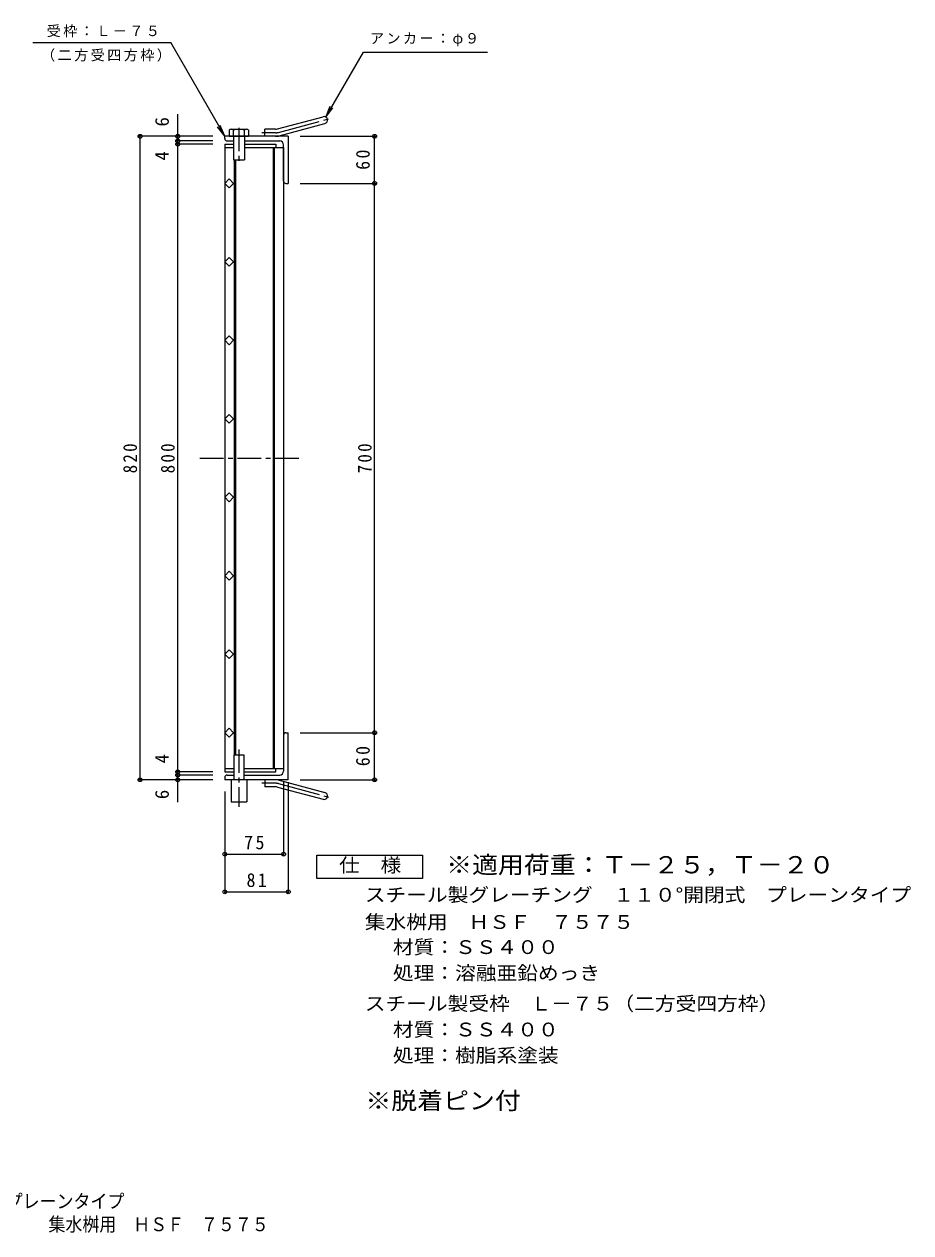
# Model space of a CAD drawing. Units: millimetres, scale not verified. Extents: x -1132 to 1060, y -823 to 794.
# Drawn here: x -70 to 1060, y -823 to 718 of the extents above; entities that cross this region are included whole.
import ezdxf
from ezdxf.enums import TextEntityAlignment as Align

# ---------------------------------------------------------------- set-up
doc = ezdxf.new("R2010")
doc.units = ezdxf.units.MM
doc.header["$LTSCALE"] = 6
doc.header["$PDMODE"] = 32
doc.header["$PDSIZE"] = 4.8
doc.linetypes.add('CHAIN1', pattern=[8, 5, -1, 1, -1])
doc.linetypes.add('CHAIN2', pattern=[12, 9, -1, 1, -1])
for name, color, linetype, lineweight in [('A-1', 2, 'Continuous', 9), ('A-2', 3, 'Continuous', 9), ('A-4', 7, 'Continuous', 9), ('A-5', 7, 'Continuous', 9), ('A-9', 4, 'Continuous', 9), ('F-4_F-4ﾚｲﾔ', 2, 'Continuous', 9)]:
    doc.layers.add(name, color=color, linetype=linetype, lineweight=lineweight)
doc.layers.add('F-5_F-5ﾚｲﾔ', color=2, linetype='Continuous')
doc.styles.add('ＭＳ ゴシック', font='')
doc.styles.get('ＭＳ ゴシック').set_extended_font_data('MS Gothic')

msp = doc.modelspace()

# ---------------------------------------------------------------- linework, layer by layer
at = {"layer": 'A-1'}
for p, q in [((252.767, 583.983), (310.958, 599.575)), ((255.096, 575.29), (313.287, 590.882)), ((266.623, 574.677), (185.623, 574.677)), ((185.623, 571.677), (185.623, 574.677)), ((236.623, 574.677), (236.623, 583.677)), ((250.438, 583.677), (236.623, 583.677)), ((266.623, 574.677), (266.623, 514.677)), ((188.623, 568.677), (196.623, 568.677)), ((210.623, 568.677), (255.623, 568.677)), ((260.623, 517.677), (260.623, 563.677)), ((263.623, 514.677), (266.623, 514.677)), ((260.623, -188.323), (260.623, -234.323)), ((263.623, -185.323), (266.623, -185.323)), ((266.623, -245.323), (266.623, -185.323)), ((185.623, -242.324), (185.623, -245.323)), ((266.623, -245.323), (185.623, -245.323)), ((188.623, -239.323), (197.123, -239.323)), ((210.123, -239.323), (255.623, -239.323)), ((236.623, -245.323), (236.623, -254.324)), ((255.096, -245.937), (313.287, -261.529)), ((250.438, -254.324), (236.623, -254.324)), ((252.767, -254.63), (310.958, -270.222))]:
    msp.add_line(p, q, dxfattribs=at)
at = {"layer": 'A-1', "linetype": 'CHAIN2'}
for p, q in [((253.932, 579.637), (319.098, 597.098)), ((250.438, 579.177), (232.818, 579.177)), ((250.438, -249.823), (232.818, -249.823)), ((253.932, -250.283), (319.098, -267.745))]:
    msp.add_line(p, q, dxfattribs=at)
at = {"layer": 'A-1'}
for centre, radius, start, end in [((312.123, 595.229), 4.5, 285.00014, 104.99991), ((188.623, 571.677), 3, 180, 270), ((250.438, 592.677), 9, 270, 285.00002), ((250.438, 592.677), 18, 270, 285), ((255.623, 563.677), 5, 0, 90), ((263.623, 517.677), 3, 180, 270), ((263.623, -188.323), 3, 90, 180), ((188.623, -242.324), 3, 90, 180), ((250.438, -263.324), 18, 74.99998, 89.99998), ((255.623, -234.323), 5, 270, 0), ((250.438, -263.324), 9, 74.99998, 90), ((312.123, -265.876), 4.5, 255.00008, 74.99986)]:
    msp.add_arc(centre, radius, start, end, dxfattribs=at)
at = {"layer": 'A-1', "linetype": 'CHAIN2'}
for centre, start, end in [((250.438, 592.677), 270, 284.99995), ((250.438, -263.323), 75.00005, 90)]:
    msp.add_arc(centre, 13.5, start, end, dxfattribs=at)
at = {"layer": 'A-2'}
for p, q in [((185.623, 564.676), (185.623, -235.324)), ((185.623, 564.676), (196.623, 564.676)), ((185.623, 560.177), (196.623, 560.177)), ((210.623, 560.177), (260.623, 560.177)), ((247.123, 560.177), (247.123, -230.824)), ((248.622, 560.177), (248.622, -230.824)), ((260.623, 560.177), (260.623, -230.824)), ((197.622, 544.677), (197.622, -213.626)), ((199.123, 544.676), (199.123, -213.626)), ((185.623, -230.824), (197.123, -230.824)), ((210.123, -230.824), (260.623, -230.824)), ((250.623, -235.324), (250.623, -230.823)), ((185.623, -235.324), (197.123, -235.324)), ((210.123, -235.324), (250.623, -235.324))]:
    msp.add_line(p, q, dxfattribs=at)
at = {"layer": 'A-2', "linetype": 'CHAIN1'}
msp.add_line((153.896, 164.677), (281.282, 164.677), dxfattribs=at)
at = {"layer": 'A-2'}
msp.add_lwpolyline([(210.623, 564.676), (250.623, 564.676), (250.623, 560.177)], dxfattribs=at)
for points in [[(196.936, 514.677), (191.279, 509.02), (185.623, 514.677), (191.279, 520.333)], [(196.936, 414.677), (191.279, 409.02), (185.623, 414.677), (191.279, 420.334)], [(196.936, 314.677), (191.279, 309.02), (185.623, 314.677), (191.279, 320.333)], [(196.936, 214.676), (191.279, 209.02), (185.623, 214.676), (191.279, 220.333)], [(196.936, 114.676), (191.279, 109.02), (185.623, 114.676), (191.279, 120.333)], [(196.936, 14.676), (191.279, 20.333), (185.623, 14.676), (191.279, 9.019)], [(196.936, -85.324), (191.279, -79.667), (185.623, -85.324), (191.279, -90.981)], [(196.936, -185.324), (191.279, -179.667), (185.623, -185.324), (191.279, -190.981)]]:
    msp.add_lwpolyline(points, close=True, dxfattribs=at)
at = {"layer": 'A-4'}
for p, q in [((125.623, -273.657), (125.623, 602.914)), ((170.623, 574.677), (75.823, 574.677)), ((77.623, -245.324), (77.623, 574.677)), ((281.623, 574.677), (378.423, 574.677)), ((376.623, -245.324), (376.623, 574.677)), ((170.623, 568.677), (123.823, 568.677)), ((170.623, 564.676), (123.823, 564.676)), ((281.623, 514.677), (378.423, 514.677)), ((281.623, -185.324), (378.423, -185.324)), ((170.623, -245.324), (75.823, -245.324)), ((170.623, -235.324), (123.823, -235.324)), ((170.623, -239.324), (123.823, -239.324)), ((281.623, -245.324), (378.423, -245.324)), ((185.623, -260.324), (185.623, -390.004)), ((260.623, -248.324), (260.623, -342.004)), ((266.623, -248.324), (266.623, -390.004)), ((185.623, -340.204), (260.623, -340.204)), ((185.623, -388.204), (266.623, -388.204))]:
    msp.add_line(p, q, dxfattribs=at)
for p in [(77.623, 574.677), (125.623, 574.677), (125.623, 568.677), (376.623, 574.677), (125.623, 564.676), (376.623, 514.677), (376.623, -185.324), (77.623, -245.324), (125.623, -235.324), (125.623, -239.324), (125.623, -245.324), (376.623, -245.324), (185.623, -340.204), (260.623, -340.204), (185.623, -388.204), (266.623, -388.204)]:
    msp.add_point(p, dxfattribs=at)
at = {"layer": 'A-5'}
for p, q in [((-58.821, 694.019), (116.72, 694.019)), ((185.623, 574.677), (116.72, 694.019)), ((314.373, 599.126), (362.25, 682.052)), ((362.25, 682.052), (520.312, 682.052)), ((314.373, 599.126), (320.113, 612.984)), ((314.373, 599.126), (323.504, 611.026)), ((185.623, 574.677), (176.491, 586.577)), ((185.623, 574.677), (179.882, 588.535))]:
    msp.add_line(p, q, dxfattribs=at)
at = {"layer": 'A-9', "linetype": 'CHAIN1'}
for p, q in [((203.623, 585.571), (203.623, 539.215)), ((203.623, -206.62), (203.623, -279.816))]:
    msp.add_line(p, q, dxfattribs=at)
at = {"layer": 'A-9'}
for p, q in [((193.903, 583.637), (213.342, 583.637)), ((196.623, 574.677), (196.623, 582.596)), ((196.623, 574.677), (196.623, 544.677)), ((210.623, 574.677), (210.623, 582.596)), ((210.623, 574.677), (210.623, 544.677)), ((216.062, 582.596), (216.062, 574.677)), ((196.623, 544.677), (210.623, 544.677)), ((197.123, -213.626), (210.123, -213.626)), ((197.123, -213.626), (197.123, -245.324)), ((210.123, -213.626), (210.123, -245.324)), ((193.623, -245.324), (193.623, -273.324)), ((213.623, -245.324), (213.623, -273.324)), ((193.623, -273.324), (213.623, -273.324))]:
    msp.add_line(p, q, dxfattribs=at)
msp.add_lwpolyline([(191.184, 582.596), (191.184, 574.677), (216.062, 574.677)], dxfattribs=at)
for centre, radius, start, end in [((193.903, 579.563), 4.074, 48.12389, 131.8763), ((203.623, 559.571), 24.066, 73.09029, 106.90971), ((213.342, 579.563), 4.074, 48.1237, 131.87611)]:
    msp.add_arc(centre, radius, start, end, dxfattribs=at)
at = {"layer": 'F-4_F-4ﾚｲﾔ'}
msp.add_lwpolyline([(302.838, -371.224), (302.838, -341.224), (437.837, -341.224), (437.837, -371.224)], close=True, dxfattribs=at)

# ---------------------------------------------------------------- texts
at = {"layer": 'A-4', "color": 2, "style": 'ＭＳ ゴシック'}
for s, p in [('6', (119.623, 587.096)), ('4', (119.623, 543.763)), ('4', (119.623, -224.514)), ('6', (119.623, -270.067))]:
    msp.add_text(s, height=17.6, rotation=90, dxfattribs=at).set_placement(p, align=Align.BOTTOM_LEFT)
at = {"layer": 'A-4', "color": 2, "char_height": 17.6, "attachment_point": 7, "rotation": 90, "style": 'ＭＳ ゴシック'}
for s, insert in [('\\T1.27;\\W0.95;60', (370.623, 531.927)), ('\\T1.27;\\W0.9;820', (74.023, 145.176)), ('\\T1.27;\\W0.9;800', (122.023, 145.176)), ('\\T1.27;\\W0.9;700', (373.023, 145.176)), ('\\T1.27;\\W0.95;60', (370.623, -228.074))]:
    msp.add_mtext(s, dxfattribs=dict(at, insert=insert))
at = {"layer": 'A-4', "color": 2, "char_height": 17.6, "attachment_point": 7, "style": 'ＭＳ ゴシック'}
for s, insert in [('\\T1.27;\\W0.95;75', (210.373, -334.205)), ('\\T1.27;\\W0.95;81', (213.373, -382.205))]:
    msp.add_mtext(s, dxfattribs=dict(at, insert=insert))
at = {"layer": 'A-5', "char_height": 13.2, "attachment_point": 7, "style": 'ＭＳ ゴシック'}
for s, insert in [('\\T1.17;受枠：Ｌ－７５', (-41.374, 700.907)), ('\\T1.17;アンカー：φ９', (370.558, 689.338)), ('\\T1.17;（二方受四方枠）', (-48.449, 669.777))]:
    msp.add_mtext(s, dxfattribs=dict(at, insert=insert))
at = {"layer": 'F-4_F-4ﾚｲﾔ', "style": 'ＭＳ ゴシック', "width": 1.1}
for s, p in [('仕\u3000様', (331.338, -368.225)), ('スチール製グレーチング\u3000１１０°開閉式\u3000プレーンタイプ', (364.091, -405.977)), ('集水桝用\u3000ＨＳＦ\u3000７５７５', (364.091, -440.664)), ('材質：ＳＳ４００', (399.919, -472.646)), ('処理：溶融亜鉛めっき', (399.919, -505.647)), ('スチール製受枠\u3000Ｌ－７５（二方受四方枠）', (364.092, -544.647)), ('材質：ＳＳ４００', (399.918, -577.647)), ('処理：樹脂系塗装', (399.918, -610.647))]:
    msp.add_text(s, height=17.6, dxfattribs=at).set_placement(p, align=Align.BOTTOM_LEFT)
at = {"layer": 'F-4_F-4ﾚｲﾔ', "color": 3, "style": 'ＭＳ ゴシック', "width": 1.1}
msp.add_text('※脱着ピン付', height=21.99, dxfattribs=at).set_placement((364.849, -671.861), align=Align.BOTTOM_LEFT)
at = {"layer": 'F-5_F-5ﾚｲﾔ', "color": 3, "style": 'ＭＳ ゴシック', "width": 1.1}
msp.add_text('※適用荷重：Ｔ－２５，Ｔ－２０', height=21.99, dxfattribs=at).set_placement((467.837, -371.224), align=Align.BOTTOM_LEFT)
at = {"layer": 'F-5_F-5ﾚｲﾔ', "style": 'ＭＳ ゴシック', "width": 0.9}
for s, p in [('スチール製グレーチング\u3000１１０°開閉式\u3000プレーンタイプ', (-512.046, -796.524)), ('集水桝用\u3000ＨＳＦ\u3000７５７５', (-39.071, -825.907))]:
    msp.add_text(s, height=17.6, dxfattribs=at).set_placement(p, align=Align.BOTTOM_LEFT)

doc.saveas('drawing.dxf')
